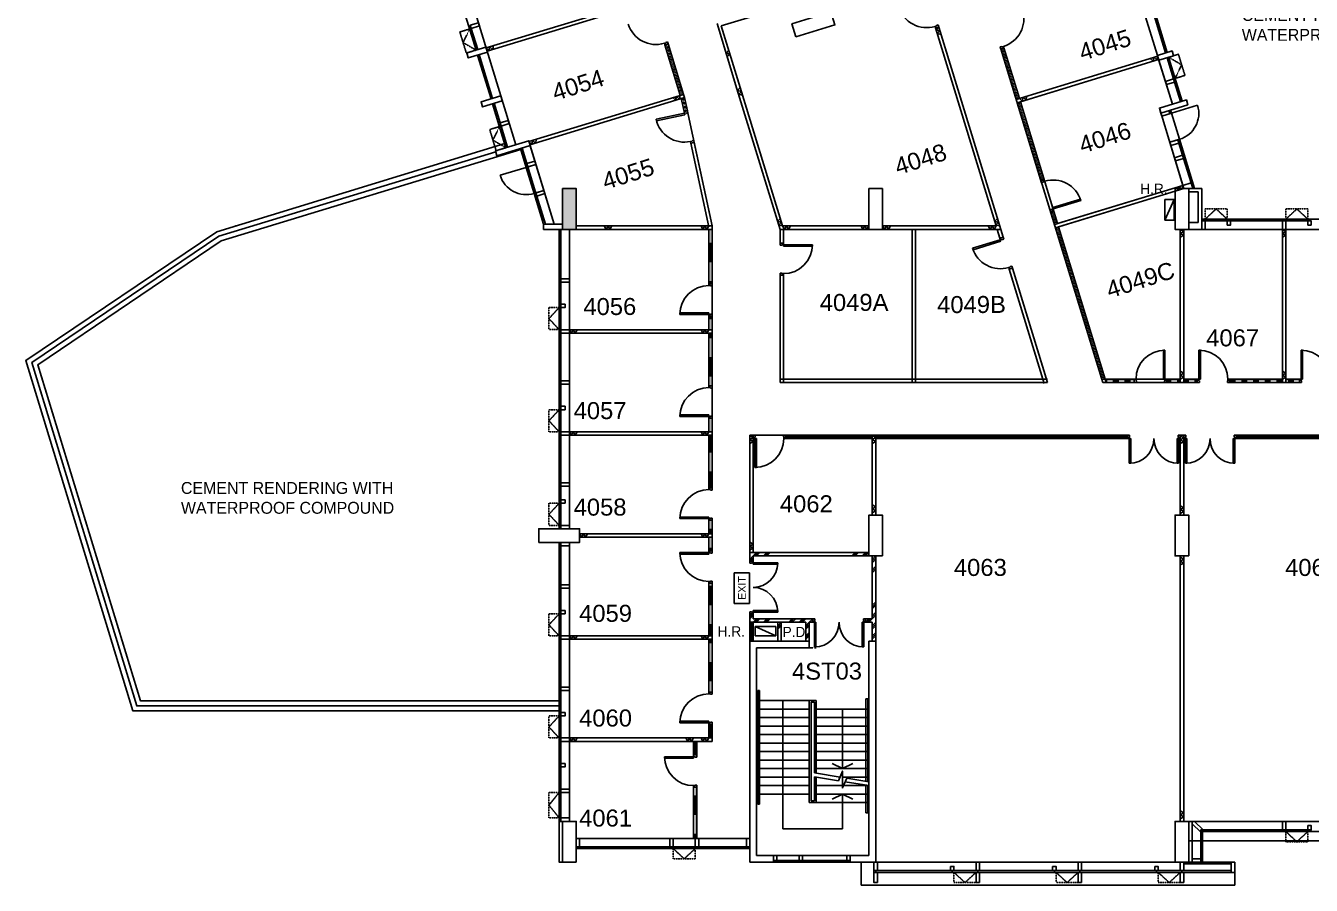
# Model space of a CAD drawing. Header units: millimetres. Extents: x 1797 to 100488, y 4337 to 89665.
# Drawn here: x 26934 to 64708, y 4499 to 29766 of the extents above; entities that cross this region are included whole.
import ezdxf
from ezdxf.enums import TextEntityAlignment as Align

# ---------------------------------------------------------------- set-up
doc = ezdxf.new("R2010")
doc.units = ezdxf.units.MM
for name, pattern in [('HIDDEN', [9.525, 6.35, -3.175]), ('HIDDEN2', [4.7625, 3.175, -1.5875]), ('HIDDENX2', [0.75, 0.5, -0.25])]:
    doc.linetypes.add(name, pattern=pattern)
for name, color, linetype in [('Cladding', 8, 'Continuous'), ('DLN041_3', 8, 'Continuous'), ('DLN041__', 8, 'Continuous'), ('DLN061__', 8, 'Continuous'), ('DLN210__', 8, 'Continuous'), ('DLN220__', 8, 'Continuous'), ('DLN228__', 8, 'Continuous'), ('DLN240__', 8, 'Continuous'), ('DLN280__', 8, 'Continuous'), ('DLN314__', 8, 'Continuous'), ('DLN325__', 8, 'Continuous'), ('DLN580__', 8, 'Continuous'), ('DLN583__', 8, 'Continuous'), ('FIN', 8, 'Continuous'), ('FITDOOR', 8, 'Continuous'), ('FURNITURE', 8, 'Continuous')]:
    doc.layers.add(name, color=color, linetype=linetype)
doc.styles.add('ROMANS', font='swissl.ttf')
doc.styles.add('SWIS721LT750', font='swissl.ttf')

# ---------------------------------------------------------------- blocks, each defined once
blk = doc.blocks.new('DR1CR2')
at = {"layer": 'FITDOOR'}
for p, q in [((-50, 0), (-50, -50)), ((-50, 0), (0, 0)), ((0, 0), (0, -25)), ((-62.5, -50), (-50, -50)), ((-62.5, -50), (-62.5, -100)), ((-62.5, -100), (0, -100)), ((-12, -25), (0, -25)), ((-12, -75), (0, -75)), ((0, -75), (0, -100))]:
    blk.add_line(p, q, dxfattribs=at)
blk = doc.blocks.new('DR1AD')
at = {"layer": 'FITDOOR'}
for p, q in [((-45, 1), (0, 1)), ((-45, 1), (-45, 0)), ((0, 0), (0, 1)), ((-45, 0), (0, 0))]:
    blk.add_line(p, q, dxfattribs=at)
blk = doc.blocks.new('DR1AM')
at = {"layer": 'FITDOOR'}
blk.add_arc((0, 0), 1, 90, 180, dxfattribs=at)
blk = doc.blocks.new('DR1CL2')
at = {"layer": 'FITDOOR'}
for p, q in [((50, 0), (0, 0)), ((0, 0), (0, -25)), ((50, 0), (50, -50)), ((12, -25), (0, -25)), ((0, -75), (0, -100)), ((12, -75), (0, -75)), ((62.5, -100), (0, -100)), ((62.5, -50), (50, -50)), ((62.5, -50), (62.5, -100))]:
    blk.add_line(p, q, dxfattribs=at)
blk = doc.blocks.new('FSEX-V01')
at = {"layer": 'DLN580__'}
for p, q in [((0, 300), (0, 0)), ((0, 300), (600, 300)), ((600, 300), (600, 0)), ((0, 0), (600, 0))]:
    blk.add_line(p, q, dxfattribs=at)
at = {"layer": 'DLN580__', "style": 'ROMANS'}
blk.add_text('EXIT', height=150, dxfattribs=at).set_placement((300, 150), align=Align.MIDDLE)
blk = doc.blocks.new('DR1CD')
at = {"layer": 'FITDOOR'}
for p, q in [((0, 1), (45, 1)), ((0, 1), (0, 0)), ((45, 0), (45, 1)), ((0, 0), (45, 0))]:
    blk.add_line(p, q, dxfattribs=at)
blk = doc.blocks.new('DR2M')
at = {"layer": 'FITDOOR'}
for centre, start, end in [((0, 0), 0, 90), ((1, 0), 90, 180)]:
    blk.add_arc(centre, 0.5, start, end, dxfattribs=at)
blk = doc.blocks.new('FSHR-V01')
at = {"layer": 'DLN580__'}
for p, q in [((0, 0), (600, -273)), ((0, 0), (600, 0)), ((0, -273), (0, 0)), ((600, 0), (600, -273)), ((600, -273), (0, -273))]:
    blk.add_line(p, q, dxfattribs=at)
blk = doc.blocks.new('WINDOW-OPEN')
at = {"layer": 'DLN314__', "linetype": 'HIDDEN2', "ltscale": 0.05}
blk.add_lwpolyline([(650, 0), (0, 0), (0, 300), (650, 300)], close=True, dxfattribs=at)
blk.add_lwpolyline([(650, 0), (325, 300), (0, 0)], dxfattribs=at)
blk = doc.blocks.new('210')
at = {"layer": 'DLN314__'}
blk.add_line((1350, -250), (1350, -300), dxfattribs=at)
blk.add_lwpolyline([(1300, -125), (1400, -125), (1400, -250), (1300, -250)], close=True, dxfattribs=at)
blk = doc.blocks.new('nn')
at = {"layer": 'DLN314__'}
blk.add_line((22056, 50), (22056, 0), dxfattribs=at)
blk.add_lwpolyline([(22106, 300), (22006, 300), (22006, 50), (22106, 50)], close=True, dxfattribs=at)
blk = doc.blocks.new('dgghh')
at = {"layer": 'DLN314__'}
blk.add_line((1292, -1925), (1292, -1975), dxfattribs=at)
blk.add_lwpolyline([(1342, -1675), (1242, -1675), (1242, -1925), (1342, -1925)], close=True, dxfattribs=at)
blk = doc.blocks.new('314')
at = {"layer": 'DLN314__'}
blk.add_line((600, -250), (600, -300), dxfattribs=at)
for points in [[(650, 0), (550, 0), (550, -250), (650, -250)], [(650, -600), (550, -600), (550, -300), (650, -300)]]:
    blk.add_lwpolyline(points, close=True, dxfattribs=at)
blk = doc.blocks.new('314-2')
at = {"layer": 'DLN314__'}
blk.add_line((-375, 199), (-312, 166), dxfattribs=at)
blk.add_lwpolyline([(-333, 234), (-312, 166), (-380, 145), (-68, -21), (0, 0), (-21, 68)], close=True, dxfattribs=at)
blk = doc.blocks.new('dh')
at = {"layer": 'DLN314__'}
blk.add_line((38450, 50), (38450, 0), dxfattribs=at)
blk.add_lwpolyline([(38500, 50), (38500, 300), (38400, 300), (38400, 50)], close=True, dxfattribs=at)
blk = doc.blocks.new('ghj')
at = {"layer": 'DLN314__'}
blk.add_line((36950, 50), (36950, 0), dxfattribs=at)
blk.add_lwpolyline([(37000, 50), (37000, 200), (36900, 200), (36900, 50)], close=True, dxfattribs=at)

msp = doc.modelspace()

# ---------------------------------------------------------------- linework, layer by layer
msp.add_line((47108, 20829), (47108, 20729))
at = {"layer": 'Cladding'}
msp.add_arc((33114, 23834), 50, 107, 124, dxfattribs=at)
at = {"layer": 'DLN061__'}
for p, q in [((53684, 29644), (53762, 29728)), ((53684, 29644), (53796, 29618)), ((53717, 29533), (53796, 29618)), ((53717, 29533), (53830, 29507)), ((40546, 29034), (40461, 29112)), ((40546, 29034), (40572, 29146)), ((40656, 29067), (40572, 29146)), ((40656, 29067), (40682, 29180)), ((47514, 28960), (47593, 29044)), ((47514, 28960), (47626, 28934)), ((47548, 28850), (47626, 28934)), ((60058, 28725), (59973, 28804)), ((60058, 28725), (60084, 28837)), ((60168, 28759), (60084, 28837)), ((60168, 28759), (60194, 28871)), ((46031, 27574), (45947, 27652)), ((46031, 27574), (46057, 27686)), ((46142, 27607), (46057, 27686)), ((46142, 27607), (46168, 27720)), ((47850, 27860), (47929, 27945)), ((47850, 27860), (47963, 27834)), ((47884, 27750), (47963, 27834)), ((47884, 27750), (47996, 27724)), ((56214, 27550), (56130, 27628)), ((56214, 27550), (56240, 27662)), ((56325, 27584), (56240, 27662)), ((56325, 27584), (56350, 27696)), ((41805, 26282), (41721, 26360)), ((41805, 26282), (41831, 26394)), ((41916, 26315), (41831, 26394)), ((41916, 26315), (41942, 26428)), ((60800, 24928), (60716, 25007)), ((60800, 24928), (60826, 25041)), ((60910, 24962), (60826, 25041)), ((60910, 24962), (60936, 25074)), ((43986, 23779), (43928, 23879)), ((43986, 23779), (44044, 23879)), ((44101, 23779), (44044, 23879)), ((44101, 23779), (44159, 23879)), ((46834, 23779), (46777, 23879)), ((46834, 23779), (46892, 23879)), ((46950, 23779), (46892, 23879)), ((46950, 23779), (47008, 23879)), ((49026, 24015), (49104, 24100)), ((49026, 24015), (49138, 23989)), ((49059, 23905), (49138, 23989)), ((49059, 23905), (49172, 23879)), ((49230, 23779), (49172, 23879)), ((49230, 23779), (49287, 23879)), ((49345, 23779), (49287, 23879)), ((49345, 23779), (49403, 23879)), ((51534, 23779), (51477, 23879)), ((51534, 23779), (51592, 23879)), ((51650, 23779), (51592, 23879)), ((51650, 23779), (51708, 23879)), ((52165, 23779), (52108, 23879)), ((52165, 23779), (52223, 23879)), ((52281, 23779), (52223, 23879)), ((52281, 23779), (52339, 23879)), ((55273, 23779), (55215, 23879)), ((55273, 23779), (55331, 23879)), ((55388, 23779), (55331, 23879)), ((55388, 23779), (55446, 23879)), ((55404, 24015), (55483, 24100)), ((55404, 24015), (55517, 23989)), ((55438, 23905), (55517, 23989)), ((55438, 23905), (55551, 23879)), ((60958, 23721), (60858, 23779)), ((60958, 23721), (60858, 23663)), ((60958, 23606), (60858, 23663)), ((60958, 23606), (60858, 23548)), ((63958, 23721), (63858, 23779)), ((63958, 23721), (63858, 23663)), ((63958, 23606), (63858, 23663)), ((63958, 23606), (63858, 23548)), ((42965, 20729), (42908, 20829)), ((42965, 20729), (43023, 20829)), ((43081, 20729), (43023, 20829)), ((43081, 20729), (43139, 20829)), ((46834, 20729), (46777, 20829)), ((46834, 20729), (46892, 20829)), ((46950, 20729), (46892, 20829)), ((46950, 20729), (47008, 20829)), ((60958, 19552), (60858, 19610)), ((60958, 19552), (60858, 19494)), ((60958, 19437), (60858, 19494)), ((60958, 19437), (60858, 19379)), ((63958, 19552), (63858, 19610)), ((63958, 19552), (63858, 19494)), ((63958, 19437), (63858, 19494)), ((63958, 19437), (63858, 19379)), ((42965, 17729), (42908, 17829)), ((42965, 17729), (43023, 17829)), ((43081, 17729), (43023, 17829)), ((43081, 17729), (43139, 17829)), ((46834, 17729), (46777, 17829)), ((46834, 17729), (46892, 17829)), ((46950, 17729), (46892, 17829)), ((46950, 17729), (47008, 17829)), ((48308, 17658), (48208, 17716)), ((48308, 17658), (48208, 17600)), ((48308, 17542), (48208, 17600)), ((48308, 17542), (48208, 17485)), ((51908, 17661), (51808, 17719)), ((51908, 17661), (51808, 17603)), ((51908, 17546), (51808, 17603)), ((51908, 17546), (51808, 17488)), ((60958, 17654), (60858, 17712)), ((60958, 17654), (60858, 17596)), ((60958, 17539), (60858, 17596)), ((60958, 17539), (60858, 17481)), ((51908, 15621), (51808, 15678)), ((51908, 15621), (51808, 15563)), ((51908, 15505), (51808, 15563)), ((51908, 15505), (51808, 15448)), ((60958, 15599), (60858, 15657)), ((60958, 15599), (60858, 15541)), ((60958, 15484), (60858, 15541)), ((60958, 15484), (60858, 15426)), ((43265, 14729), (43208, 14829)), ((43265, 14729), (43323, 14829)), ((43381, 14729), (43323, 14829)), ((43381, 14729), (43439, 14829)), ((46834, 14729), (46777, 14829)), ((46834, 14729), (46892, 14829)), ((46950, 14729), (46892, 14829)), ((46950, 14729), (47008, 14829)), ((48308, 14528), (48208, 14585)), ((48308, 14528), (48208, 14470)), ((48308, 14412), (48208, 14470)), ((48308, 14412), (48208, 14355)), ((48308, 14179), (48208, 14079)), ((48308, 14129), (48208, 14029)), ((48308, 14079), (48258, 14029)), ((48308, 14179), (48408, 14279)), ((48358, 14179), (48458, 14279)), ((48408, 14179), (48508, 14279)), ((48608, 14179), (48708, 14279)), ((48658, 14179), (48758, 14279)), ((48708, 14179), (48808, 14279)), ((51208, 14179), (51308, 14279)), ((51258, 14179), (51358, 14279)), ((51308, 14179), (51408, 14279)), ((51508, 14179), (51608, 14279)), ((51558, 14179), (51658, 14279)), ((51608, 14179), (51708, 14279)), ((51808, 14079), (51908, 14179)), ((51808, 14029), (51908, 14129)), ((51808, 13979), (51908, 14079)), ((60958, 14087), (60858, 14145)), ((60958, 14087), (60858, 14030)), ((60958, 13972), (60858, 14030)), ((51808, 13779), (51908, 13879)), ((51808, 13729), (51908, 13829)), ((51808, 13679), (51908, 13779)), ((60958, 13972), (60858, 13914)), ((48208, 12429), (48258, 12479)), ((48208, 12379), (48308, 12479)), ((51808, 12729), (51908, 12829)), ((51808, 12679), (51908, 12779)), ((51808, 12629), (51908, 12729)), ((51808, 12429), (51908, 12529)), ((51808, 12379), (51908, 12479)), ((48208, 12329), (48308, 12429)), ((48308, 12229), (48408, 12329)), ((48358, 12229), (48458, 12329)), ((48408, 12229), (48508, 12329)), ((48608, 12229), (48708, 12329)), ((48658, 12229), (48758, 12329)), ((48708, 12229), (48808, 12329)), ((49133, 12229), (49033, 12129)), ((49133, 12179), (49033, 12079)), ((49133, 12129), (49033, 12029)), ((49458, 12329), (49358, 12229)), ((49508, 12329), (49408, 12229)), ((49558, 12329), (49458, 12229)), ((49758, 12329), (49658, 12229)), ((49808, 12329), (49708, 12229)), ((49858, 12329), (49758, 12229)), ((49858, 12129), (49958, 12229)), ((49858, 12079), (49958, 12179)), ((49858, 12029), (49958, 12129)), ((50058, 12329), (49958, 12229)), ((50058, 12279), (50008, 12229)), ((51708, 12329), (51608, 12229)), ((51758, 12329), (51658, 12229)), ((51808, 12329), (51708, 12229)), ((51808, 12329), (51908, 12429)), ((51808, 12129), (51908, 12229)), ((51808, 12079), (51908, 12179)), ((51808, 12029), (51908, 12129)), ((42965, 11729), (42908, 11829)), ((42965, 11729), (43023, 11829)), ((43081, 11729), (43023, 11829)), ((43081, 11729), (43139, 11829)), ((46834, 11729), (46777, 11829)), ((46834, 11729), (46892, 11829)), ((46950, 11729), (46892, 11829)), ((46950, 11729), (47008, 11829)), ((49858, 11829), (49958, 11929)), ((49858, 11779), (49958, 11879)), ((49858, 11729), (49958, 11829)), ((51808, 11829), (51908, 11929)), ((51808, 11779), (51908, 11879)), ((51808, 11729), (51908, 11829)), ((42965, 8729), (42908, 8829)), ((42965, 8729), (43023, 8829)), ((43081, 8729), (43023, 8829)), ((43081, 8729), (43139, 8829)), ((46384, 8729), (46327, 8829)), ((46384, 8729), (46442, 8829)), ((46500, 8729), (46442, 8829)), ((46500, 8729), (46558, 8829)), ((46834, 8729), (46777, 8829)), ((46834, 8729), (46892, 8829)), ((46950, 8729), (46892, 8829)), ((46950, 8729), (47008, 8829)), ((60958, 6630), (60858, 6688)), ((60958, 6630), (60858, 6572)), ((60958, 6514), (60858, 6572)), ((60958, 6514), (60858, 6457))]:
    msp.add_line(p, q, dxfattribs=at)
at = {"layer": 'DLN210__'}
for p, q in [((37866, 37600), (41331, 26267)), ((39772, 30340), (40167, 29049)), ((60031, 30259), (60426, 28968)), ((60079, 30274), (60474, 28983)), ((59792, 30186), (60187, 28895)), ((40025, 29685), (40215, 29063)), ((40606, 27614), (40211, 28905)), ((40653, 27629), (40259, 28920)), ((60230, 28752), (60625, 27461)), ((60470, 28825), (60660, 28203)), ((60517, 28839), (60912, 27548)), ((60689, 28107), (60864, 27534)), ((40649, 27471), (41044, 26180)), ((40697, 27485), (40873, 26911)), ((60316, 27105), (60287, 27200)), ((60555, 27178), (60526, 27273)), ((60603, 27192), (60573, 27288)), ((60603, 27192), (61368, 27426)), ((60603, 27192), (60316, 27105)), ((60837, 26427), (60603, 27192)), ((40902, 26816), (41092, 26194)), ((41639, 25603), (41470, 26153)), ((42105, 24079), (41470, 26153)), ((41686, 25618), (41518, 26168)), ((42172, 24029), (41518, 26168)), ((41925, 25691), (41757, 26241)), ((42464, 23929), (41757, 26241)), ((60550, 26339), (60837, 26427)), ((60966, 24979), (60550, 26339)), ((60928, 25958), (60789, 26413)), ((61279, 24979), (60837, 26427)), ((41639, 25603), (41925, 25691)), ((61175, 25148), (60957, 25863)), ((41639, 25603), (40874, 25369)), ((41639, 25603), (41872, 24838)), ((42159, 24926), (41872, 24838)), ((42151, 23929), (41872, 24838)), ((41920, 24853), (41920, 24853)), ((42203, 23929), (41950, 24757)), ((42464, 23929), (42159, 24926)), ((61488, 24079), (69708, 24079)), ((61488, 24029), (63858, 24029)), ((63958, 24029), (64608, 24029)), ((32611, 23575), (27110, 19864)), ((42608, 23779), (42608, 14979)), ((42658, 23779), (42658, 22322)), ((42908, 23779), (42908, 14979)), ((61488, 23779), (69708, 23779)), ((42658, 22222), (42658, 21576)), ((42658, 21479), (42658, 20829)), ((42658, 20729), (42658, 19329)), ((42658, 19229), (42658, 18576)), ((42658, 18479), (42658, 17829)), ((42658, 17779), (42658, 16329)), ((42658, 16229), (42658, 14979)), ((42608, 14579), (42608, 6379)), ((42658, 14579), (42658, 13329)), ((42908, 14579), (42908, 6379)), ((42658, 13229), (42658, 12576)), ((42658, 12479), (42658, 11829)), ((42658, 11729), (42658, 10326)), ((42658, 10226), (42658, 9576)), ((42658, 9479), (42658, 8829)), ((42658, 8729), (42658, 8079)), ((42658, 7979), (42658, 7329)), ((42658, 7229), (42658, 6379)), ((69708, 6379), (61108, 6379)), ((63858, 6129), (61458, 6129)), ((69237, 6079), (61508, 6079)), ((64608, 6129), (63958, 6129)), ((43108, 5879), (48208, 5879)), ((69708, 5804), (61108, 5804)), ((43108, 5629), (45858, 5629)), ((43108, 5579), (48208, 5579)), ((45958, 5629), (46608, 5629)), ((46708, 5629), (48208, 5629)), ((48908, 5379), (51158, 5379)), ((48908, 5229), (51158, 5229)), ((48908, 5179), (51158, 5179)), ((51478, 5179), (51478, 4499)), ((51858, 5179), (62458, 5179)), ((51858, 5179), (51858, 4879)), ((51858, 4929), (54108, 4929)), ((54208, 4929), (54858, 4929)), ((57108, 4929), (54958, 4929)), ((57208, 4929), (57858, 4929)), ((57958, 4929), (60858, 4929)), ((60958, 4929), (62358, 4929)), ((62458, 4879), (62458, 5179)), ((51858, 4879), (62458, 4879)), ((62458, 4499), (62458, 4879)), ((51478, 4499), (62458, 4499))]:
    msp.add_line(p, q, dxfattribs=at)
for points in [[(42608, 9923), (30306, 9923), (27286, 19802), (32676, 23438), (41478, 26129)], [(42608, 9773), (30195, 9773), (27110, 19864), (32611, 23575), (40744, 26062)]]:
    msp.add_lwpolyline(points, dxfattribs=at)
at = {"layer": 'DLN210__', "linetype": 'ByBlock'}
msp.add_lwpolyline([(42608, 6379), (42708, 6379), (42708, 5179), (42608, 5179)], close=True, dxfattribs=at)
at = {"layer": 'DLN210__'}
for centre, start, end in [((60603, 27192), 287, 17), ((41639, 25603), 197, 287)]:
    msp.add_arc(centre, 800, start, end, dxfattribs=at)
at = {"layer": 'DLN220__', "linetype": 'ByBlock'}
for p, q in [((48208, 14029), (48208, 14279)), ((48208, 14029), (48308, 14029)), ((48308, 14029), (48308, 14179))]:
    msp.add_line(p, q, dxfattribs=at)
at = {"layer": 'DLN220__'}
for p, q in [((48208, 12479), (48308, 12479)), ((48208, 12229), (48208, 12479)), ((48308, 12479), (48308, 12329)), ((48208, 12229), (48208, 11679)), ((49858, 12229), (48208, 12229)), ((48258, 12229), (48258, 11679)), ((49858, 12329), (48308, 12329)), ((48308, 12229), (48308, 11679)), ((49033, 11679), (49033, 12229)), ((49133, 11679), (49133, 12229)), ((50058, 12329), (49858, 12329)), ((49858, 12229), (49858, 11679)), ((49958, 12229), (49958, 11679)), ((49958, 12229), (50058, 12229)), ((50058, 12229), (50058, 12329)), ((51608, 12329), (51808, 12329)), ((51608, 12329), (51608, 12229)), ((51608, 12229), (51808, 12229)), ((51808, 12229), (51808, 11679))]:
    msp.add_line(p, q, dxfattribs=at)
at = {"layer": 'DLN228__'}
for p, q in [((40461, 29112), (45386, 30618)), ((40490, 29017), (45415, 30522)), ((49955, 30551), (47373, 29762)), ((47833, 27915), (47248, 29828)), ((47929, 27945), (47373, 29762)), ((53762, 29728), (53667, 29699)), ((53667, 29699), (55446, 23879)), ((53762, 29728), (55581, 23779)), ((45714, 29202), (45810, 29231)), ((46168, 27720), (45714, 29202)), ((46263, 27749), (45810, 29231)), ((55676, 29111), (55581, 29082)), ((56130, 27628), (55676, 29111)), ((56783, 25151), (55581, 29082)), ((60194, 28871), (56034, 27599)), ((60223, 28775), (56063, 27504)), ((41721, 26360), (46263, 27749)), ((41750, 26265), (46292, 27653)), ((46278, 27241), (46195, 27633)), ((46292, 27653), (46263, 27749)), ((46376, 27262), (46292, 27653)), ((49098, 23779), (47833, 27915)), ((49172, 23879), (47929, 27945)), ((46278, 27241), (46376, 27262)), ((56860, 25240), (56159, 27533)), ((46477, 26312), (46575, 26333)), ((56860, 25240), (56764, 25211)), ((60936, 25074), (57159, 23920)), ((60966, 24979), (57188, 23824)), ((61108, 24979), (61488, 24979)), ((61488, 23779), (61488, 24979)), ((61108, 24879), (61388, 24879)), ((61388, 23979), (61388, 24879)), ((57138, 24331), (57042, 24302)), ((58578, 19279), (57042, 24302)), ((57138, 24331), (57110, 24422)), ((57255, 23949), (57138, 24331)), ((43108, 23879), (47108, 23879)), ((47108, 23779), (47108, 23879)), ((51708, 23879), (49172, 23879)), ((55446, 23879), (52108, 23879)), ((58682, 19279), (57284, 23853)), ((61108, 23979), (61388, 23979)), ((43108, 23779), (47108, 23779)), ((47008, 22179), (47008, 23779)), ((47108, 22179), (47108, 23779)), ((55581, 23779), (49098, 23779)), ((55555, 23522), (55651, 23551)), ((60858, 23779), (60858, 19279)), ((60958, 23779), (60958, 19279)), ((61108, 23779), (61488, 23779)), ((63858, 23779), (63858, 19279)), ((63958, 23779), (63958, 19279)), ((49098, 23379), (49198, 23379)), ((49198, 22429), (49098, 22429)), ((55929, 22642), (55833, 22613)), ((47008, 22179), (47108, 22179)), ((47108, 21229), (47008, 21229)), ((47008, 21229), (47008, 20829)), ((47108, 20829), (47108, 21229)), ((42908, 20829), (47108, 20829)), ((42908, 20729), (47108, 20729)), ((47008, 19179), (47008, 20729)), ((47108, 19179), (47108, 20729)), ((59508, 19379), (58547, 19379)), ((58578, 19279), (59508, 19279)), ((59508, 19379), (59508, 19279)), ((60458, 19379), (60858, 19379)), ((60458, 19279), (60458, 19379)), ((60858, 19279), (60958, 19279)), ((61358, 19379), (60958, 19379)), ((60958, 19279), (61358, 19279)), ((61358, 19279), (61358, 19379)), ((62308, 19379), (62308, 19279)), ((63858, 19379), (62308, 19379)), ((62308, 19279), (63858, 19279)), ((63858, 19279), (63958, 19279)), ((64358, 19379), (63958, 19379)), ((63958, 19279), (64358, 19279)), ((64358, 19279), (64358, 19379)), ((47008, 19179), (47108, 19179)), ((47008, 17829), (47008, 18229)), ((47108, 18229), (47008, 18229)), ((47108, 17829), (47108, 18229)), ((42908, 17829), (47108, 17829)), ((47108, 17729), (47108, 17829)), ((47108, 17729), (47108, 17829)), ((42908, 17729), (47108, 17729)), ((47008, 16179), (47008, 17729)), ((47108, 16179), (47108, 17729)), ((48208, 14279), (48208, 17729)), ((48308, 17729), (48208, 17729)), ((48308, 14279), (48308, 17729)), ((49258, 17629), (49258, 17729)), ((51808, 17729), (49258, 17729)), ((51808, 17679), (49258, 17679)), ((51808, 17629), (49258, 17629)), ((51808, 15379), (51808, 17729)), ((51808, 17729), (51908, 17729)), ((59308, 17729), (51908, 17729)), ((51908, 15379), (51908, 17729)), ((59308, 17679), (51908, 17679)), ((59308, 17629), (51908, 17629)), ((59308, 17729), (59308, 17629)), ((60858, 17729), (60858, 15379)), ((60958, 17729), (60858, 17729)), ((60958, 17729), (60958, 15379)), ((72183, 17729), (62508, 17729)), ((72183, 17679), (62508, 17679)), ((72183, 17629), (62508, 17629)), ((47008, 16179), (47108, 16179)), ((47008, 15229), (47008, 14829)), ((47108, 15229), (47008, 15229)), ((47108, 14829), (47108, 15229)), ((43208, 14829), (47108, 14829)), ((47108, 14729), (47108, 14829)), ((47108, 14747), (47108, 14795)), ((43208, 14729), (47108, 14729)), ((47008, 14329), (47008, 14729)), ((47108, 14329), (47108, 14729)), ((47108, 14329), (47008, 14329)), ((48208, 14279), (51708, 14279)), ((48308, 14179), (51708, 14179)), ((60858, 14179), (60858, 6379)), ((60958, 14179), (60958, 6379)), ((47008, 11829), (47008, 13379)), ((47008, 13379), (47108, 13379)), ((47108, 11829), (47108, 13379)), ((42908, 11829), (47108, 11829)), ((42908, 11729), (47108, 11729)), ((47008, 10179), (47008, 11729)), ((47108, 11729), (47108, 11829)), ((47108, 10179), (47108, 11729)), ((47008, 10179), (47108, 10179)), ((47008, 9229), (47008, 8829)), ((47108, 9229), (47008, 9229)), ((47108, 8729), (47108, 9229)), ((42908, 8829), (47108, 8829)), ((42908, 8729), (47108, 8729)), ((46558, 8329), (46558, 8729)), ((46658, 8329), (46658, 8729)), ((47108, 8729), (47108, 8829)), ((47108, 8729), (47108, 8829)), ((46658, 8329), (46558, 8329)), ((46558, 7379), (46658, 7379)), ((46558, 7379), (46558, 5879)), ((46658, 7379), (46658, 5879))]:
    msp.add_line(p, q, dxfattribs=at)
at = {"layer": 'DLN228__', "linetype": 'HIDDEN', "ltscale": 0.01}
for p, q in [((46215, 27734), (45762, 29217)), ((56082, 27614), (55629, 29096)), ((46327, 27252), (46244, 27643)), ((56812, 25225), (56111, 27518)), ((57207, 23934), (57090, 24317)), ((58600, 19379), (57236, 23839)), ((47058, 22179), (47058, 23779)), ((47058, 21229), (47058, 20829)), ((47058, 19179), (47058, 20729)), ((59508, 19329), (58667, 19329)), ((60458, 19329), (60858, 19329)), ((61358, 19329), (60958, 19329)), ((63858, 19329), (62308, 19329)), ((64358, 19329), (63958, 19329)), ((47058, 17829), (47058, 18229)), ((47058, 16179), (47058, 17729)), ((47058, 15229), (47058, 14829)), ((47058, 14329), (47058, 14729)), ((47058, 11829), (47058, 13379)), ((47058, 10179), (47058, 11729)), ((47058, 9229), (47058, 8829)), ((46608, 8329), (46608, 8729)), ((46608, 7379), (46608, 5879))]:
    msp.add_line(p, q, dxfattribs=at)
at = {"layer": 'DLN228__', "linetype": 'ByBlock'}
for p, q in [((60858, 17629), (60858, 17729)), ((62508, 17629), (62508, 17729)), ((51808, 14179), (51808, 12329)), ((51908, 14179), (51908, 11679))]:
    msp.add_line(p, q, dxfattribs=at)
at = {"layer": 'DLN240__', "linetype": 'HIDDENX2'}
for p, q in [((49958, 11479), (50158, 11479)), ((49958, 11479), (50158, 11479)), ((49958, 5379), (50158, 5379))]:
    msp.add_line(p, q, dxfattribs=at)
at = {"layer": 'DLN240__'}
for p, q in [((48443, 10229), (48443, 6879)), ((48443, 10229), (48493, 10229)), ((48493, 10229), (48493, 6879)), ((49958, 9929), (48408, 9929)), ((49183, 9929), (49183, 6154)), ((49958, 9929), (49958, 6929)), ((49958, 9929), (50158, 9929)), ((50008, 9879), (50008, 6979)), ((50008, 9879), (50108, 9879)), ((50108, 7803), (50108, 9879)), ((50158, 9929), (50158, 7795)), ((51623, 9979), (51623, 7559)), ((51673, 9979), (51623, 9979)), ((51673, 9979), (51673, 7551)), ((49958, 9679), (48408, 9679)), ((51708, 9679), (50158, 9679)), ((50933, 9679), (50933, 7929)), ((49958, 9429), (48408, 9429)), ((49958, 9179), (48408, 9179)), ((51708, 9429), (50158, 9429)), ((51708, 9179), (50158, 9179)), ((49958, 8929), (48408, 8929)), ((51708, 8929), (50158, 8929)), ((49958, 8679), (48408, 8679)), ((49958, 8429), (48408, 8429)), ((51708, 8679), (50158, 8679)), ((51708, 8429), (50158, 8429)), ((49958, 8179), (48408, 8179)), ((51708, 8179), (50158, 8179)), ((50933, 7929), (50627, 8081)), ((50933, 7929), (51238, 8081)), ((49958, 7929), (48408, 7929)), ((49958, 7679), (48408, 7679)), ((50861, 7682), (50108, 7803)), ((50108, 6979), (50108, 7687)), ((50816, 7573), (50108, 7687)), ((51708, 7929), (50158, 7929)), ((50158, 7679), (50158, 6929)), ((51708, 7679), (50933, 7679)), ((51708, 7545), (51060, 7649)), ((49958, 7429), (48408, 7429)), ((49958, 7179), (48408, 7179)), ((51708, 7429), (50158, 7429)), ((51708, 7179), (50158, 7179)), ((50933, 7179), (50627, 7026)), ((50933, 7179), (50933, 6154)), ((50933, 7179), (51238, 7026)), ((51708, 7429), (51012, 7541)), ((51623, 7442), (51623, 6629)), ((51673, 7434), (51673, 6629)), ((48443, 6879), (48493, 6879)), ((50158, 6929), (49958, 6929)), ((50108, 6979), (50008, 6979)), ((51708, 6929), (50158, 6929)), ((51673, 6629), (51623, 6629)), ((50933, 6154), (49183, 6154))]:
    msp.add_line(p, q, dxfattribs=at)
msp.add_lwpolyline([(51060, 7649), (50933, 7360), (50933, 7857), (50816, 7573)], dxfattribs=at)
at = {"layer": 'DLN280__'}
for p, q in [((48208, 11679), (48208, 5179)), ((48208, 11679), (49958, 11679)), ((48408, 11479), (48408, 5379)), ((48408, 11479), (49958, 11479)), ((49958, 11679), (49958, 11479)), ((51708, 11679), (51708, 5379)), ((51708, 11679), (51908, 11679)), ((51908, 11679), (51908, 5179)), ((48408, 5379), (51708, 5379)), ((48908, 5379), (48908, 5179)), ((49958, 5379), (50158, 5379)), ((51158, 5379), (51158, 5179)), ((48208, 5179), (51908, 5179))]:
    msp.add_line(p, q, dxfattribs=at)
for points in [[(49564, 29438), (50711, 29789), (50594, 30171), (49447, 29820)], [(43108, 23779), (43108, 24979), (42708, 24979), (42708, 23779)], [(52108, 23779), (52108, 24979), (51708, 24979), (51708, 23779)], [(61108, 23779), (61108, 24979), (60708, 24979), (60708, 23779)], [(52108, 14179), (52108, 15379), (51708, 15379), (51708, 14179)], [(61108, 14179), (61108, 15379), (60708, 15379), (60708, 14179)], [(42008, 14579), (43208, 14579), (43208, 14979), (42008, 14979)], [(43108, 5179), (43108, 6379), (42708, 6379), (42708, 5179)], [(61108, 5179), (61108, 6379), (60708, 6379), (60708, 5179)]]:
    msp.add_lwpolyline(points, close=True, dxfattribs=at)
at = {"layer": 'DLN314__'}
for p, q in [((61201, 25063), (61249, 25078)), ((42151, 23929), (42151, 23779)), ((61208, 6379), (61208, 5179)), ((61458, 6129), (61458, 5179)), ((61508, 6079), (61508, 5179)), ((63908, 6129), (63908, 6079)), ((46658, 5629), (46658, 5579)), ((60958, 5129), (62358, 5129)), ((61458, 5229), (61508, 5229))]:
    msp.add_line(p, q, dxfattribs=at)
for points in [[(40498, 28993), (40454, 29136), (39893, 28965), (39935, 28821), (40498, 28993), (40498, 28993)], [(60659, 28882), (60617, 29026), (60187, 28895), (60230, 28752)], [(40936, 27558), (40892, 27702), (40315, 27525), (40357, 27381)], [(60287, 27200), (61080, 27443), (61038, 27587), (60243, 27344)], [(41757, 26241), (41713, 26384), (40737, 26086), (40779, 25942)], [(61227, 24979), (61175, 25148), (60936, 25074), (60966, 24979)], [(63958, 6379), (63858, 6379), (63858, 6129), (63958, 6129)], [(46608, 5879), (46708, 5879), (46708, 5629), (46608, 5629)], [(61208, 5179), (61208, 5279), (61458, 5279), (61458, 5179)], [(62458, 5179), (62358, 5179), (62358, 4879), (62458, 4879)]]:
    msp.add_lwpolyline(points, close=True, dxfattribs=at)
msp.add_lwpolyline([(42151, 23779), (42708, 23779), (42708, 23929), (42151, 23929)], dxfattribs=at)
at = {"layer": 'DLN314__', "linetype": 'HIDDEN2', "ltscale": 0.05}
msp.add_lwpolyline([(42608, 7229), (42608, 6479), (42308, 6479), (42308, 7229)], close=True, dxfattribs=at)
msp.add_lwpolyline([(42608, 7229), (42308, 6854), (42608, 6479)], dxfattribs=at)
at = {"layer": 'FIN'}
msp.add_lwpolyline([(42608, 9623), (30084, 9623), (26934, 19927), (32546, 23712), (41008, 26299)], dxfattribs=at)
at = {"layer": 'FURNITURE', "ltscale": 10}
for p, q in [((52977, 19279), (52977, 23779)), ((53077, 19279), (53077, 23779))]:
    msp.add_line(p, q, dxfattribs=at)
for points in [[(56159, 27533), (60223, 28775), (60625, 27461), (60243, 27344), (60936, 25074), (57255, 23949)], [(46292, 27653), (47108, 23879), (43108, 23879), (43108, 24979), (42708, 24979), (42708, 23929), (42464, 23929), (41750, 26265)], [(57284, 23853), (60708, 24900), (60708, 23779), (60858, 23779), (60858, 19379), (58652, 19379)]]:
    msp.add_lwpolyline(points, close=True, dxfattribs=at)
for points in [[(56063, 27504), (58578, 19279)], [(46477, 26312), (47010, 23858)], [(46575, 26333), (47108, 23879)], [(47108, 23879), (47108, 17829)], [(49098, 23779), (49098, 23379)], [(49198, 23779), (49198, 23379)], [(55477, 23779), (55555, 23522)], [(55581, 23779), (55651, 23551)], [(49098, 22429), (49098, 19279)], [(49198, 22429), (49198, 19279)], [(55833, 22613), (56861, 19250)], [(55929, 22642), (56957, 19279)], [(49098, 19379), (56957, 19379)], [(49098, 19279), (56957, 19279)], [(58578, 19279), (60858, 19279)], [(48208, 17729), (59370, 17729)]]:
    msp.add_lwpolyline(points, dxfattribs=at)
msp.add_solid([(42708, 23779), (43108, 23779), (42708, 24979), (43108, 24979)], dxfattribs=at)

# ---------------------------------------------------------------- block references
at = {"layer": 'DLN314__'}
for name, p, rotation in [('dh', (28721, 66488), 287.0000000000057), ('WINDOW-OPEN', (60517, 28839), 286.999999999218), ('dh', (71964, -8600), 107.0000000000274), ('dh', (29598, 63619), 287.0000000000057), ('dgghh', (59340, 24566), 107.0000000000296), ('dgghh', (43135, 27464), 286.9999999999247), ('dgghh', (59479, 24112), 107.0000000000296), ('dgghh', (43398, 26604), 286.9999999999247), ('nn', (83594, 24079), 180), ('nn', (85964, 24079), 180), ('210', (66008, 23779), 179.9999999999928), ('dgghh', (44583, 23565), 270.000000000009), ('210', (42908, 22879), 270), ('WINDOW-OPEN', (42608, 20832), 90), ('dgghh', (44583, 22071), 270.000000000009), ('dgghh', (44583, 20571), 270.000000000009), ('210', (42908, 19879), 270), ('WINDOW-OPEN', (42608, 17829), 90), ('dgghh', (44583, 19071), 270.000000000009), ('dgghh', (44583, 17571), 270.000000000009), ('dgghh', (44583, 16321), 270.000000000009), ('dgghh', (44583, 15821), 270.000000000009), ('dgghh', (44583, 14571), 270.000000000009), ('WINDOW-OPEN', (42608, 11829), 90), ('210', (42908, 13879), 270), ('dgghh', (44583, 13071), 270.000000000009), ('dgghh', (44583, 11568), 270.000000000009), ('WINDOW-OPEN', (42608, 8829), 90), ('210', (42908, 10879), 270), ('dgghh', (44583, 10071), 270.000000000009), ('210', (42908, 9379), 270), ('dgghh', (44583, 8571), 270.000000000009), ('dgghh', (44583, 7721), 270.000000000009), ('WINDOW-OPEN', (64608, 6079), 180), ('WINDOW-OPEN', (46608, 5579), 180), ('WINDOW-OPEN', (54858, 4879), 180), ('WINDOW-OPEN', (57858, 4879), 180), ('WINDOW-OPEN', (60858, 4879), 180)]:
    msp.add_blockref(name, p, dxfattribs=dict(at, rotation=rotation))
at = {"layer": 'DLN314__', "xscale": -1}
for name, p, rotation in [('WINDOW-OPEN', (39977, 29670), 107.000000000788), ('WINDOW-OPEN', (40854, 26801), 107.000000000788), ('210', (60938, 23779), 180), ('WINDOW-OPEN', (42608, 15729), 90.00000000000774), ('210', (42908, 14429), 270.0000000000077), ('314-2', (61208, 6379), 287.0000000060736)]:
    msp.add_blockref(name, p, dxfattribs=dict(at, rotation=rotation))
msp.add_blockref('WINDOW-OPEN', (62238, 24079), dxfattribs=at)
at = {"layer": 'DLN314__'}
for name, p in [('WINDOW-OPEN', (63958, 24079)), ('210', (63308, 6379)), ('dgghh', (41866, 7554)), ('dgghh', (44616, 7554)), ('dgghh', (46866, 7554)), ('ghj', (12008, 5179)), ('ghj', (12758, 5179)), ('ghj', (14158, 5179)), ('314', (51308, 5179)), ('210', (52808, 5179)), ('314', (54308, 5179)), ('210', (55808, 5179)), ('314', (57308, 5179)), ('210', (58808, 5179)), ('314', (60308, 5179))]:
    msp.add_blockref(name, p, dxfattribs=at)
at = {"layer": 'DLN325__'}
for name, p, xscale, yscale, zscale, rotation in [('DR1AM', (53404, 30560), 850.0000000000246, 850.0000000000246, 850.0000000000246, 107.0000000000397), ('DR1AM', (55413, 29971), -850.0000000000135, 850, 850, 287.0000000000415), ('DR1AM', (45451, 30063), 850.0000000000135, 850.0000000000135, 850.0000000000135, 106.9999999999721), ('DR1AM', (46289, 27193), 850.0000000000134, 850.0000000000134, 850.0000000000134, 102.083810736454), ('DR1AM', (57123, 24379), 850.0000000000249, 850.0000000000249, 850.0000000000249, 286.9999999999779), ('DR1AM', (55570, 23474), 850.0000000000246, 850.0000000000246, 850.0000000000246, 107.0000000000397), ('DR1AM', (49198, 23329), -850, 850, 850, 269.9999999999922), ('DR1AM', (47008, 21279), -850, 850, 850, 90.00000000001177), ('DR1AM', (47008, 18279), -850, 850, 850, 89.99999999998825), ('DR1AM', (48358, 17629), 850, 850, 850, 179.9999999999921), ('DR2M', (60808, 17629), 1450, 1450, 1450, 180), ('DR2M', (62458, 17629), 1450, 1450, 1450, 180), ('DR1AM', (47008, 15279), -850, 850, 850, 89.99999999998825), ('DR1AM', (47008, 14279), 850, 850, 850, 90.00000000001437), ('DR2M', (48308, 13979), 1450, 1450, 1450, 270), ('DR2M', (51558, 12229), 1450, 1450, 1450, 180), ('DR1AM', (47008, 9279), -850, 850, 850, 90.00000000001177), ('DR1AM', (46558, 8279), 850, 850, 850, 89.99999999998825)]:
    msp.add_blockref(name, p, dxfattribs=dict(at, xscale=xscale, yscale=yscale, zscale=zscale, rotation=rotation))
for name, p, rotation in [('DR1CL2', (53667, 29699), 107.0000000009852), ('DR1CL2', (45714, 29202), 107.0000000026511), ('DR1CR2', (46278, 27241), 102.0838107391406), ('DR1CL2', (46477, 26312), 102.0838107391406), ('DR1CL2', (56860, 25240), 287.000000000929), ('DR1CR2', (57138, 24331), 287.000000000929), ('DR1CR2', (55555, 23522), 107.0000000009852), ('DR1CL2', (55833, 22613), 107.0000000009852), ('DR1CR2', (48308, 17629), 180), ('DR1CL2', (49258, 17629), 180), ('DR1CR2', (59308, 17629), 180), ('DR1CR2', (60958, 17629), 180), ('DR1CR2', (47008, 14329), 90.00000000000256), ('DR1CL2', (47008, 13379), 90.00000000000256), ('DR1CR2', (48308, 12479), 270), ('DR1CR2', (50058, 12229), 180), ('DR1CR2', (46558, 8329), 90), ('DR1CL2', (46558, 7379), 90)]:
    msp.add_blockref(name, p, dxfattribs=dict(at, rotation=rotation))
at = {"layer": 'DLN325__', "xscale": -1}
for name, p, rotation in [('DR1CL2', (55676, 29111), 286.9999999973625), ('DR1CR2', (49198, 23379), 270), ('DR1CL2', (49198, 22429), 270), ('DR1CL2', (47008, 22179), 90), ('DR1CR2', (47008, 21229), 90), ('DR1CL2', (47008, 19179), 90), ('DR1CR2', (47008, 18229), 90), ('DR1CR2', (60858, 17629), 180), ('DR1CR2', (62508, 17629), 180), ('DR1CL2', (47008, 16179), 90), ('DR1CR2', (47008, 15229), 90), ('DR1CR2', (48308, 14029), 270), ('DR1CR2', (51608, 12229), 180), ('DR1CL2', (47008, 10179), 90), ('DR1CR2', (47008, 9229), 90)]:
    msp.add_blockref(name, p, dxfattribs=dict(at, rotation=rotation))
at = {"layer": 'DLN325__'}
for name, p, yscale, rotation in [('DR1AD', (46289, 27193), 849.9999999999998, 102.0838107391406), ('DR1AD', (57123, 24379), 850, 287.000000000929), ('DR1AD', (55570, 23474), 850, 107.0000000009852), ('DR1AD', (48358, 17629), 850, 180), ('DR1AD', (59358, 17629), 725, 180), ('DR1CD', (60808, 17629), 725, 180), ('DR1AD', (61008, 17629), 725, 180), ('DR1CD', (62458, 17629), 725, 180), ('DR1AD', (47008, 14279), 850, 90.00000000000256), ('DR1CD', (48308, 13979), 725, 270), ('DR1AD', (48308, 12529), 725, 270), ('DR1AD', (50108, 12229), 725, 180), ('DR1CD', (51558, 12229), 725, 180), ('DR1AD', (46558, 8279), 850, 90)]:
    msp.add_blockref(name, p, dxfattribs=dict(at, yscale=yscale, rotation=rotation))
at = {"layer": 'DLN325__', "xscale": -1, "yscale": 850}
for p, rotation in [((49198, 23329), 270), ((47008, 21279), 90), ((47008, 18279), 90), ((47008, 15279), 90), ((47008, 9279), 90)]:
    msp.add_blockref('DR1AD', p, dxfattribs=dict(at, rotation=rotation))
at = {"layer": 'DLN325__', "yscale": 850, "zscale": 850}
for p, xscale in [((60408, 19379), 850), ((61408, 19379), -850), ((64408, 19379), -850)]:
    msp.add_blockref('DR1AM', p, dxfattribs=dict(at, xscale=xscale))
at = {"layer": 'DLN325__', "yscale": 850}
msp.add_blockref('DR1AD', (60408, 19379), dxfattribs=at)
at = {"layer": 'DLN325__', "xscale": -1, "yscale": 850}
for p in [(61408, 19379), (64408, 19379)]:
    msp.add_blockref('DR1AD', p, dxfattribs=at)
at = {"layer": 'DLN325__'}
for name, p in [('DR1CL2', (59508, 19379)), ('DR1CR2', (60458, 19379))]:
    msp.add_blockref(name, p, dxfattribs=at)
at = {"layer": 'DLN325__', "xscale": -1}
for name, p in [('DR1CR2', (61358, 19379)), ('DR1CL2', (62308, 19379)), ('DR1CR2', (64358, 19379))]:
    msp.add_blockref(name, p, dxfattribs=at)
at = {"layer": 'DLN580__'}
for p, rotation in [((60404, 24055), 90.00000000001334), ((48972, 11832), 180)]:
    msp.add_blockref('FSHR-V01', p, dxfattribs=dict(at, rotation=rotation))
at = {"layer": 'DLN583__', "xscale": 1.5, "yscale": 1.5, "zscale": 1.5, "rotation": 90}
msp.add_blockref('FSEX-V01', (48203, 12787), dxfattribs=at)

# ---------------------------------------------------------------- texts
at = {"layer": 'DLN041_3', "style": 'SWIS721LT750'}
for s, rotation, p in [('4045', 17.6659, (57979, 28729)), ('4054', 17.6659, (42496, 27551)), ('4046', 17.6659, (57979, 26004)), ('4048', 17.6659, (52562, 25370)), ('4055', 17.6659, (43969, 24936)), ('4049C', 17.6659, (58781, 21746)), ('4056', 0.1534, (43320, 21260)), ('4049A', 0.1534, (50265, 21379)), ('4049B', 0.1534, (53715, 21318)), ('4067', 0.1534, (61621, 20339)), ('4057', 0.1534, (43034, 18200)), ('4058', 0.1534, (43034, 15363)), ('4062', 0.1534, (49094, 15460)), ('4063', 0.1534, (54207, 13590)), ('4065', 0.1534, (63939, 13590)), ('4059', 0.1534, (43195, 12241)), ('4ST03', 0.1534, (49449, 10542)), ('4060', 0.1534, (43195, 9163)), ('4061', 0.1534, (43195, 6223))]:
    msp.add_text(s, height=500, rotation=rotation, dxfattribs=at).set_placement(p)
at = {"layer": 'DLN041__', "attachment_point": 7, "style": 'SWIS721LT750'}
for s, insert, char_height, width in [('{\\fUnivers|b0|i0|c0|p34;CEMENT RENDERING WITH WATERPROOF COMPOUND}', (62666, 29317), 350, 6649.74), ('{\\fUnivers|b0|i0|c0|p34;CEMENT RENDERING WITH WATERPROOF COMPOUND}', (31495, 15415), 350, 6649.74), ('{\\fUnivers|b0|i0|c0|p34;P.D.}', (49173, 11796), 300, 2604.88)]:
    msp.add_mtext(s, dxfattribs=dict(at, insert=insert, char_height=char_height, width=width))
at = {"layer": 'DLN580__', "char_height": 300, "width": 2017.31, "attachment_point": 7, "style": 'SWIS721LT750'}
for insert in [(59684, 24822), (47266, 11811)]:
    msp.add_mtext('{\\fUnivers|b0|i0|c0|p34;H.R.}', dxfattribs=dict(at, insert=insert))

doc.saveas('drawing.dxf')
